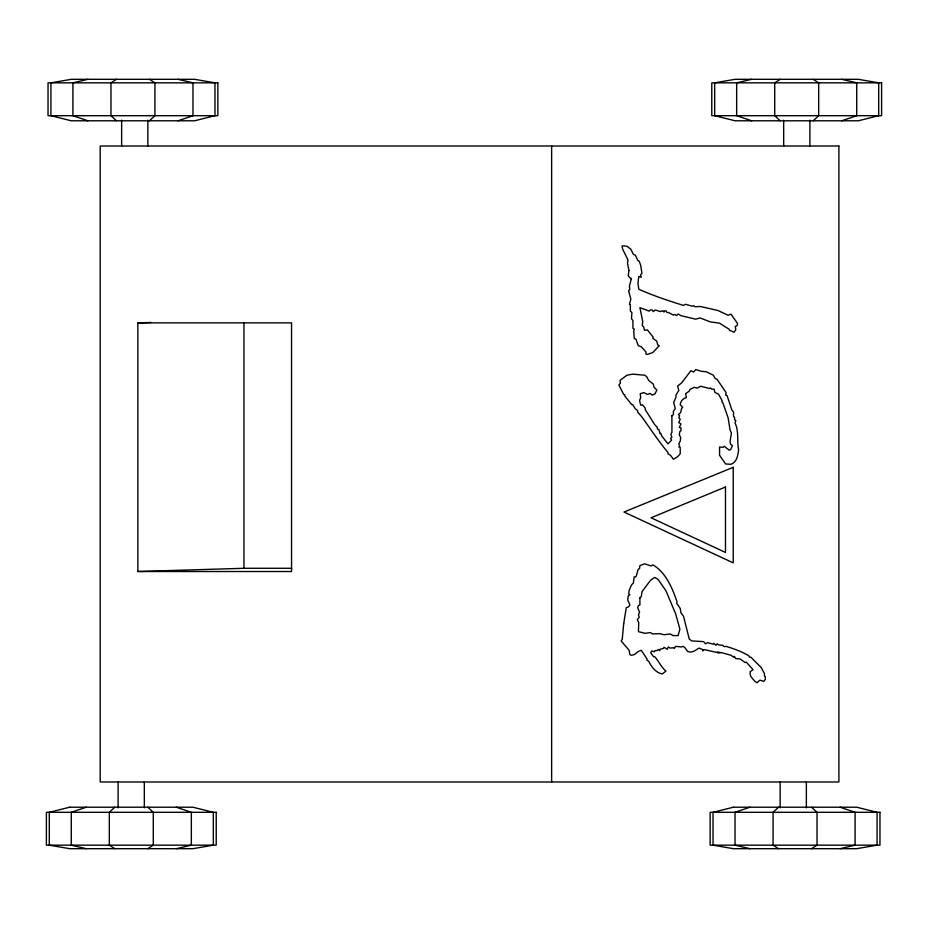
<?xml version="1.0" encoding="UTF-8"?>
<svg xmlns="http://www.w3.org/2000/svg" width="928" height="928" viewBox="0 0 928 928"><rect width="100%" height="100%" fill="white"/><g stroke="black" fill="none" stroke-linecap="round" stroke-linejoin="round"><path stroke-width="1.39" d="M149.454 120.791L154.918 115.698L154.918 82.836L149.454 79.309M813.195 120.791L818.67 115.698L818.67 82.836L813.195 79.309M114.805 807.209L109.33 812.302L109.33 845.164L114.805 848.691M778.546 807.209L773.082 812.302L773.082 845.164L778.546 848.691M116.441 79.309L110.966 82.836L110.966 115.698L116.441 120.791M780.181 79.309L774.718 82.836L774.718 115.698L780.181 120.791M147.819 848.691L153.282 845.164L153.282 812.302L147.819 807.209M811.559 848.691L817.034 845.164L817.034 812.302L811.559 807.209M178.037 120.791L192.978 115.698L192.978 82.836L178.037 79.309M841.789 120.791L856.73 115.698L856.73 82.836L841.789 79.309M86.211 807.209L71.27 812.302L71.27 845.164L86.211 848.691M749.963 807.209L735.022 812.302L735.022 845.164L749.963 848.691M87.847 79.309L72.906 82.836L72.906 115.698L87.847 120.791M751.599 79.309L736.658 82.836L736.658 115.698L751.599 120.791M176.401 848.691L191.342 845.164L191.342 812.302L176.401 807.209M840.153 848.691L855.094 845.164L855.094 812.302L840.153 807.209M137.866 322.863L291.554 322.863L291.554 571.52L137.866 571.52L137.866 322.863L150.777 322.468M137.866 571.52L243.948 568.284L291.798 568.284M809.889 120.164L809.889 146.021M806.362 781.979L806.362 807.836M783.673 120.164L783.673 146.021M780.146 781.979L780.146 807.836M551.638 146.021L551.638 781.979M243.948 322.515L243.948 568.284M147.854 120.164L147.854 146.021M144.327 781.979L144.327 807.836M121.638 120.164L121.638 146.021M118.111 781.979L118.111 807.836M671.918 415.767L671.918 432.274L670.828 434.443L671.918 437.32L670.515 438.399L671.605 440.185L667.963 443.828L661.919 436.23L660.829 433.364L660.052 433.678L658.973 429.722L657.5 429.096L657.186 427.158L654.634 424.606L645.25 409.573L645.25 408.1L642.454 404.759L640.68 405.223L639.589 400.502L640.68 397.625L640.216 393.681L643.858 392.59L647.5 394.458L650.052 393.368L652.071 395.073L654.936 393.982L656.873 390.038L654.008 387.162L653.231 383.983L648.579 380.341L647.036 377.162L644.937 375.225L632.768 374.146L626.876 375.225L620.055 380.341L620.368 383.218L618.895 385.074L623.697 394.458L624.788 394.76L624.788 395.92L631.608 404.457L632.768 404.759L635.251 408.714L637.652 410.652L637.652 412.044L642.072 417.159C650.598 429.061 658.486 441.229 667.963 452.435L667.963 453.827L670.515 455.3L673.392 459.256L677.649 456.692L680.212 453.827L680.212 447.319L678.809 447.006L679.586 445.614L678.809 443.828L680.282 441.032L680.676 437.622L679.273 434.756L679.899 431.427L680.978 430.801L680.978 427.936L679.273 427.472L680.978 423.98L678.809 422.588L680.212 419.259L678.809 417.786L679.586 415.767L678.426 414.607L680.676 412.438L681.604 408.401L682.764 407.322L680.212 404.759A7.83 7.83 0 0 1 686.407 397.625L685.63 393.681L689.272 391.117L690.049 389.261L694.318 387.324L697.183 388.101L700.826 386.234L709.584 388.565L710.198 387.939L711.985 389.261L714.003 389.099L714.931 392.44L718.492 394.145L722.146 400.652L721.833 401.743L722.912 402.903L728.109 417.786L730.046 430.035L731.438 432.9L730.046 441.577L730.672 444.442L732.447 445.614L730.672 449.558L729.269 450.184L724.153 446.229L723.074 447.319L719.583 447.006L719.583 455.3L725.626 463.977L730.974 464.29C737.192 461.889 737.725 455.428 738.653 449.871C736.786 440.974 739.129 431.334 735.011 422.901L735.788 420.651L734.616 419.723L734.616 417.472L733.538 416.394L733.538 412.044L731.832 409.874L727.018 395.386L725.626 395.073L726.09 392.59L717.031 379.262L715.163 378.566L713.377 375.225L706.254 371.745L701.139 371.281L695.791 369.576L693.541 372.047L690.977 370.655L681.604 382.904L677.649 386.083L678.809 390.502L675.944 395.073L675.944 397.323L673.693 402.439L675.248 408.714L673.392 411.278L673.392 414.607L671.918 415.767M639.902 597.922L639.902 604.894L638.429 605.59L637.652 607.759L639.589 612.109L638.429 614.893L639.276 617.143L637.339 619.695L638.742 622.572L638.429 631.632L644.937 633.337L650.366 632.571L652.616 633.963L659.75 633.65L664.007 634.74L670.213 633.963L673.078 635.587L678.113 635.587L679.899 629.08L675.63 613.814L665.944 590.788L657.964 579.234L654.634 577.46L650.632 580.209L642.072 591.565L641.294 596.518L639.902 597.922M623.697 623.651L622.224 639.392L621.145 640.935L629.126 650.319L629.903 654.576L631.295 655.272L634.474 654.576L638.046 651.56L641.294 650.319L647.036 658.915L647.036 660.318L648.579 661.096C651.444 666.675 655.655 672.823 662.302 673.96L665.944 671.095C661.014 667.058 658.95 661.2 654.634 656.676L653.544 656.676L650.679 652.72L651.758 650.934L654.321 651.792L654.936 650.621L656.873 650.621L658.277 649.542L659.75 650.621L660.052 649.229L663.392 648.452L664.007 647.292L667.336 649.229L668.276 646.978L670.213 648.069L673.392 647.756L674.157 648.452L675.63 646.364L681.291 646.978L682.764 646.364L684.62 647.292L687.497 651.247C691.36 653.741 695.803 650.11 698.97 648.069L702.612 649.542L702.914 650.934L704.004 649.542L716.718 652.407L717.646 651.792L718.11 653.184L719.119 652.094L719.896 653.184L720.673 652.407L730.974 655.272L733.538 657.14L734.315 656.363L735.788 658.613L740.045 658.915L745.161 662.569L746.251 662.093L753.072 669.691L750.195 671.628L750.195 674.424L750.822 676.512L754.847 681.326L757.016 682.718L759.893 680.154L763.837 681.326L765.31 679.389L765.31 676.512L764.463 676.21L764.463 673.647L761.285 667.603L750.822 657.14L749.43 657.14L748.803 655.748C741.53 651.491 733.92 648.765 726.09 646.364L724.153 646.677L722.761 645.273L718.806 644.972L717.332 643.8L715.94 645.273L713.69 643.336L713.075 644.113L707.646 642.721L705.477 643.8L703.691 641.631L691.754 640.935L689.272 639.079L683.542 616.366L680.978 612.874L680.212 608.385L676.721 603.339L677.034 601.947C672.498 588.34 665.863 572.356 652.929 564.897L650.98 565.906L644.635 563.818L639.902 565.593L639.589 568.388L638.116 569.548L636.26 576.056L635.251 577.146L634.16 576.833L633.395 582.877L631.4 585.174L629.126 590.475L628.743 593.966L629.903 594.744L628.279 595.904L627.653 599.859L629.903 604.894L628.743 606.68L626.261 607.759L623.697 623.651M628.894 270.431L628.279 275.86L630.831 278.725L631.458 278.423L629.439 285.859L629.752 289.501L628.581 290.661L630.831 299.187L629.439 304.303L630.367 304.616L630.367 311.124L631.922 312.527L631.458 318.722L632.931 320.508L632.931 328.408L634.323 329.185L633.696 330.971L634.323 338.569L635.947 339.184L638.278 345.703L641.294 346.782L645.946 351.898L645.946 353.997L647.338 354.461L652.767 352.524L659.274 345.703L657.801 345.077L656.722 341.121L652.767 338.256L653.231 337.177L647.338 329.811L644.473 330.356L643.696 326.946L642.222 325.542L642.768 321.587L639.902 307.644L649.275 311.124L650.215 309.964L652.071 309.964L653.231 311.588L655.249 309.964L660.365 311.588L661.757 310.822L664.32 311.901L663.543 311.124L666.095 310.822L666.872 312.527L668.578 312.527L673.392 315.079L674.784 314.464L676.57 315.543L678.275 314L680.943 315.659L695.629 319.186L700.048 317.944L710.361 321.9L719.432 323.141L729.269 329.347L729.582 330.356L734.152 332.212L735.788 329.649L735.312 326.32L737.18 325.705L737.493 323.454L730.974 314.151L728.109 315.242L717.959 310.509L700.362 306.472L694.933 306.785L693.854 305.706L692.149 306.17L685.63 304.303L683.391 305.393C668.23 300.695 653.44 295.777 638.742 289.188L637.965 283.307L638.742 276.486L641.294 277.252L640.517 275.082L641.921 273.308L640.68 265.246L639.125 261.139L637.652 260.281L635.402 255.246L633.395 254.318L630.831 249.191L626.876 246.175L622.073 245.862L622.618 249.04L627.966 259.968L627.502 263.146L628.894 270.431M725.476 486.991L651.062 517.789L725.476 552.438L725.476 486.991M733.224 467.318L624.01 512.036L733.224 562.878L733.224 467.318M214.96 115.698L194.544 120.791L71.34 120.791L50.924 115.698L50.924 82.836L71.34 79.309L194.544 79.309L214.96 82.836L214.96 115.698M878.712 115.698L858.296 120.791L735.092 120.791L714.676 115.698L714.676 82.836L735.092 79.309L858.296 79.309L878.712 82.836L878.712 115.698M69.704 807.209L49.288 812.302L49.288 845.164L69.704 848.691L192.908 848.691L213.324 845.164L213.324 812.302L192.908 807.209L69.704 807.209M733.456 807.209L713.04 812.302L713.04 845.164L733.456 848.691L856.66 848.691L877.076 845.164L877.076 812.302L856.66 807.209L733.456 807.209M217.848 82.836L48.036 82.836L48.036 115.698L217.848 115.698L217.848 82.836M881.6 82.836L711.788 82.836L711.788 115.698L881.6 115.698L881.6 82.836M838.889 146.021L100.189 146.021L100.189 781.979L838.889 781.979L838.889 146.021M216.212 812.302L46.4 812.302L46.4 845.164L216.212 845.164L216.212 812.302M879.964 812.302L710.152 812.302L710.152 845.164L879.964 845.164L879.964 812.302"/></g></svg>
